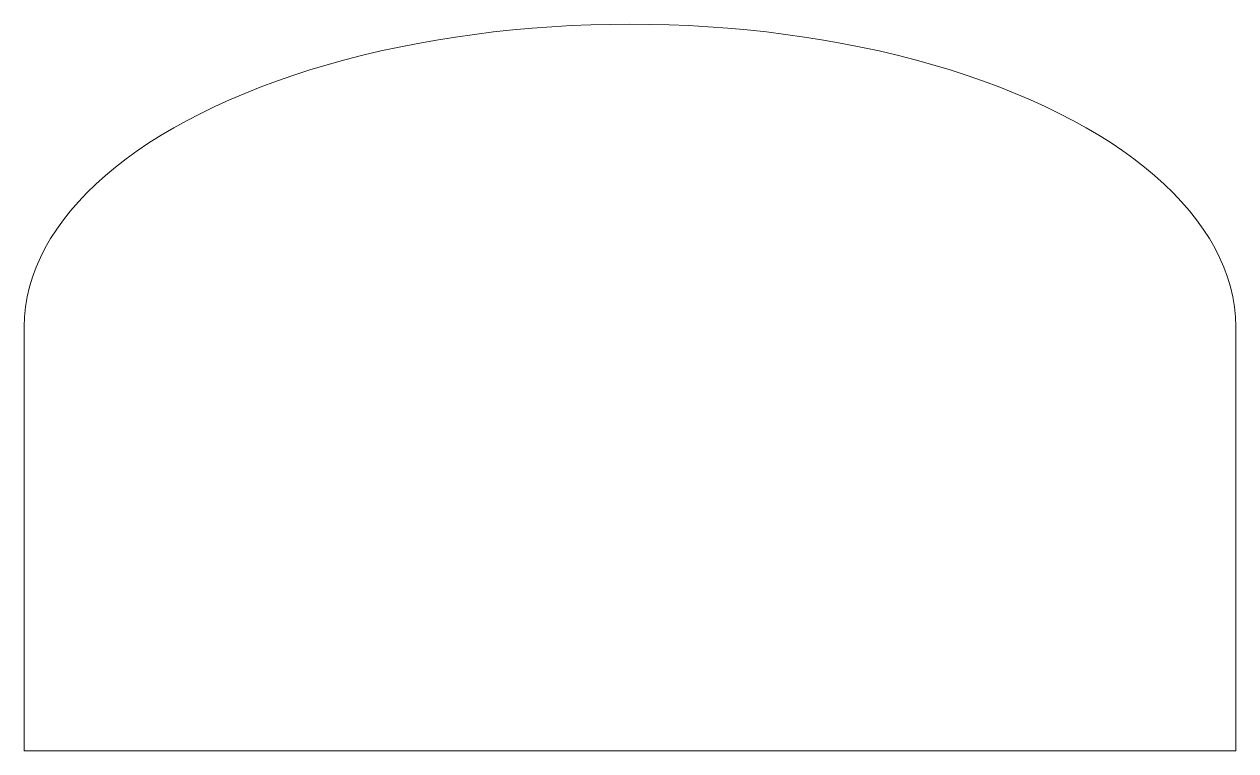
# Model space of a CAD drawing. Header units: millimetres. Extents: x 9 to 19, y 2 to 8.
import ezdxf

# ---------------------------------------------------------------- set-up
doc = ezdxf.new("R2010")
doc.units = ezdxf.units.MM

msp = doc.modelspace()

# ---------------------------------------------------------------- linework, layer by layer
at = {"color": 7, "linetype": 'Continuous', "lineweight": 15}
for p, q in [((9, 5.5), (9, 2)), ((19, 5.5), (19, 2)), ((9, 2), (19, 2))]:
    msp.add_line(p, q, dxfattribs=at)
msp.add_ellipse((14, 5.5), major_axis=(-5, 0), ratio=0.5, start_param=3.14159, end_param=6.28319, dxfattribs=at)

doc.saveas('drawing.dxf')
